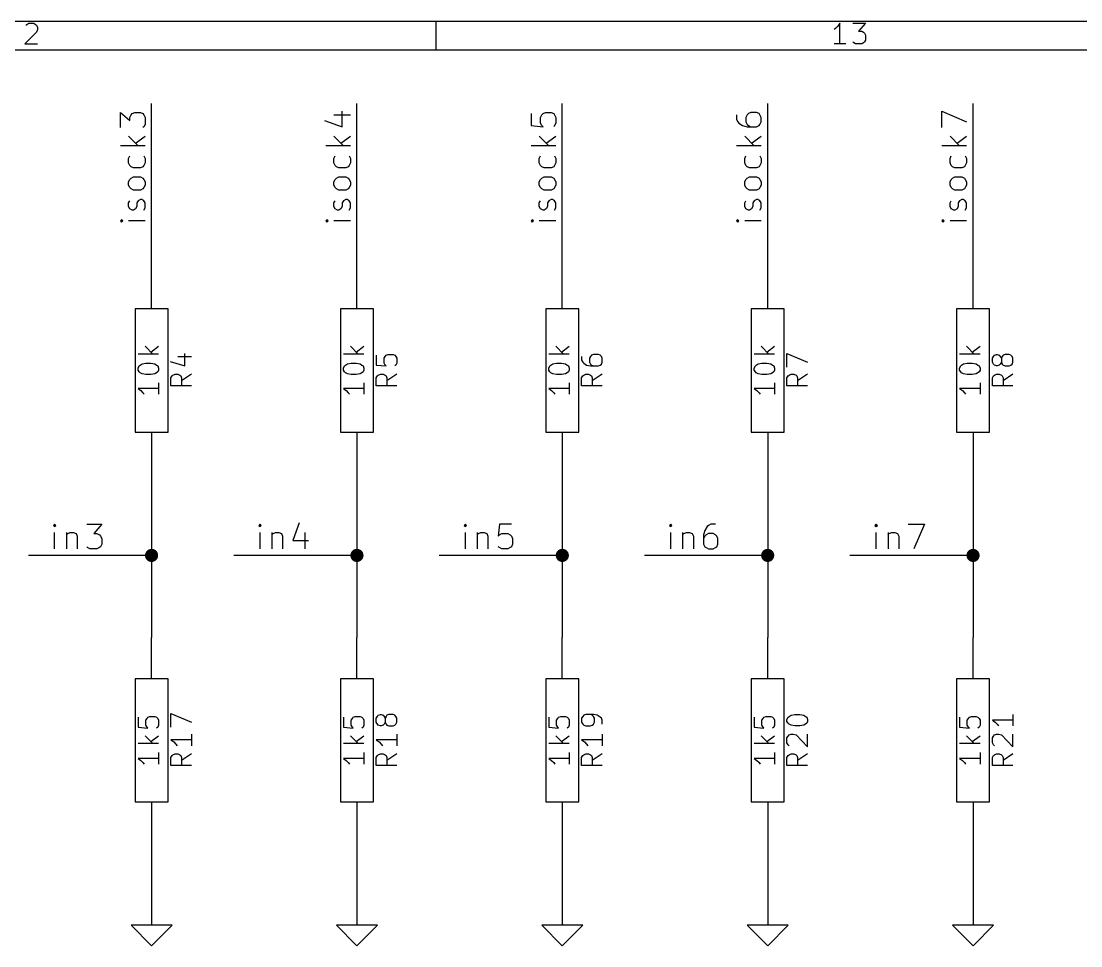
# Model space of a CAD drawing. Extents: x 4000 to 326700, y 4000 to 230000.
# Drawn here: x 235825 to 261624, y 207500 to 230000 of the extents above; entities that cross this region are included whole.
import ezdxf

# ---------------------------------------------------------------- set-up
doc = ezdxf.new("R2010")
doc.units = 0
for name, color, linetype in [('BLACK', 1, 'CONTINUOUS'), ('CYAN', 4, 'CONTINUOUS'), ('GREEN', 3, 'CONTINUOUS'), ('RED', 5, 'CONTINUOUS')]:
    doc.layers.add(name, color=color, linetype=linetype)

msp = doc.modelspace()

# ---------------------------------------------------------------- linework, layer by layer
at = {"layer": 'BLACK'}
for p, q in [((4000, 230000), (326700, 230000)), ((235940, 229900), (235960, 229920)), ((235960, 229920), (236010, 229950)), ((236010, 229950), (236130, 229950)), ((236130, 229950), (236170, 229920)), ((236170, 229920), (236200, 229900)), ((236200, 229900), (236220, 229850)), ((245920, 230000), (245920, 229300)), ((255710, 229880), (255660, 229830)), ((255760, 229950), (255710, 229880)), ((255760, 229450), (255760, 229950)), ((256070, 229950), (256380, 229950)), ((256380, 229950), (256210, 229760)), ((236200, 229730), (235910, 229450)), ((236220, 229800), (236200, 229730)), ((236220, 229850), (236220, 229800)), ((255660, 229830), (255620, 229800)), ((256210, 229760), (256290, 229760)), ((256290, 229760), (256330, 229730)), ((256330, 229730), (256360, 229710)), ((256360, 229710), (256380, 229660)), ((256380, 229660), (256380, 229540)), ((235910, 229450), (236220, 229450)), ((255900, 229450), (255620, 229450)), ((256100, 229470), (256070, 229500)), ((256140, 229450), (256100, 229470)), ((256290, 229450), (256140, 229450)), ((256330, 229470), (256290, 229450)), ((256360, 229500), (256330, 229470)), ((256380, 229540), (256360, 229500)), ((4700, 229300), (326000, 229300)), ((243640, 227430), (243640, 227810)), ((258240, 227410), (258240, 227810)), ((258240, 227810), (258840, 227550)), ((238240, 227410), (238240, 227780)), ((238240, 227780), (238470, 227580)), ((238470, 227660), (238500, 227720)), ((238470, 227580), (238470, 227660)), ((238500, 227720), (238530, 227750)), ((238530, 227750), (238590, 227780)), ((238590, 227780), (238730, 227780)), ((238730, 227780), (238790, 227750)), ((238790, 227750), (238810, 227720)), ((238810, 227720), (238840, 227660)), ((238840, 227660), (238840, 227490)), ((243210, 227580), (243640, 227430)), ((243440, 227720), (243840, 227720)), ((248240, 227750), (248240, 227460)), ((248470, 227660), (248500, 227720)), ((248470, 227520), (248470, 227660)), ((248500, 227720), (248530, 227750)), ((248530, 227750), (248590, 227780)), ((248590, 227780), (248730, 227780)), ((248730, 227780), (248790, 227750)), ((248790, 227750), (248810, 227720)), ((248810, 227720), (248840, 227660)), ((248840, 227660), (248840, 227520)), ((253240, 227720), (253240, 227610)), ((253240, 227610), (253270, 227550)), ((253270, 227550), (253300, 227520)), ((253500, 227720), (253470, 227660)), ((253470, 227660), (253470, 227550)), ((253470, 227550), (253500, 227490)), ((253530, 227750), (253500, 227720)), ((253590, 227780), (253530, 227750)), ((253730, 227780), (253590, 227780)), ((253790, 227750), (253730, 227780)), ((253810, 227720), (253790, 227750)), ((253840, 227660), (253810, 227720)), ((253810, 227490), (253840, 227550)), ((253840, 227550), (253840, 227660)), ((238810, 227430), (238790, 227410)), ((238840, 227490), (238810, 227430)), ((248240, 227460), (248530, 227430)), ((248500, 227460), (248470, 227520)), ((248530, 227430), (248500, 227460)), ((248810, 227460), (248790, 227430)), ((248840, 227520), (248810, 227460)), ((253300, 227520), (253390, 227460)), ((253390, 227460), (253500, 227430)), ((253500, 227490), (253530, 227460)), ((253500, 227430), (253730, 227430)), ((253530, 227460), (253590, 227430)), ((253730, 227430), (253790, 227460)), ((253790, 227460), (253810, 227490)), ((238440, 227200), (238670, 226970)), ((238610, 227030), (238840, 227200)), ((243440, 227200), (243670, 226970)), ((243610, 227030), (243840, 227200)), ((248440, 227200), (248670, 226970)), ((248610, 227030), (248840, 227200)), ((253440, 227200), (253670, 226970)), ((253610, 227030), (253840, 227200)), ((258440, 227200), (258670, 226970)), ((258610, 227030), (258840, 227200)), ((238840, 226970), (238240, 226970)), ((243840, 226970), (243240, 226970)), ((248840, 226970), (248240, 226970)), ((253840, 226970), (253240, 226970)), ((258840, 226970), (258240, 226970)), ((238440, 226660), (238470, 226720)), ((238440, 226550), (238440, 226660)), ((238470, 226490), (238440, 226550)), ((238810, 226720), (238840, 226660)), ((238840, 226550), (238810, 226490)), ((238840, 226660), (238840, 226550)), ((243440, 226660), (243470, 226720)), ((243440, 226550), (243440, 226660)), ((243470, 226490), (243440, 226550)), ((243810, 226720), (243840, 226660)), ((243840, 226550), (243810, 226490)), ((243840, 226660), (243840, 226550)), ((248440, 226660), (248470, 226720)), ((248440, 226550), (248440, 226660)), ((248470, 226490), (248440, 226550)), ((248810, 226720), (248840, 226660)), ((248840, 226550), (248810, 226490)), ((248840, 226660), (248840, 226550)), ((253440, 226660), (253470, 226720)), ((253440, 226550), (253440, 226660)), ((253470, 226490), (253440, 226550)), ((253810, 226720), (253840, 226660)), ((253840, 226550), (253810, 226490)), ((253840, 226660), (253840, 226550)), ((258440, 226660), (258470, 226720)), ((258440, 226550), (258440, 226660)), ((258470, 226490), (258440, 226550)), ((258810, 226720), (258840, 226660)), ((258840, 226550), (258810, 226490)), ((258840, 226660), (258840, 226550)), ((238500, 226460), (238470, 226490)), ((238560, 226430), (238500, 226460)), ((238730, 226430), (238560, 226430)), ((238790, 226460), (238730, 226430)), ((238810, 226490), (238790, 226460)), ((243500, 226460), (243470, 226490)), ((243560, 226430), (243500, 226460)), ((243730, 226430), (243560, 226430)), ((243790, 226460), (243730, 226430)), ((243810, 226490), (243790, 226460)), ((248500, 226460), (248470, 226490)), ((248560, 226430), (248500, 226460)), ((248730, 226430), (248560, 226430)), ((248790, 226460), (248730, 226430)), ((248810, 226490), (248790, 226460)), ((253500, 226460), (253470, 226490)), ((253560, 226430), (253500, 226460)), ((253730, 226430), (253560, 226430)), ((253790, 226460), (253730, 226430)), ((253810, 226490), (253790, 226460)), ((258500, 226460), (258470, 226490)), ((258560, 226430), (258500, 226460)), ((258730, 226430), (258560, 226430)), ((258790, 226460), (258730, 226430)), ((258810, 226490), (258790, 226460)), ((238440, 226090), (238470, 226150)), ((238440, 226010), (238440, 226090)), ((238470, 225950), (238440, 226010)), ((238470, 226150), (238500, 226180)), ((238500, 226180), (238560, 226210)), ((238560, 226210), (238730, 226210)), ((238730, 226210), (238790, 226180)), ((238790, 226180), (238810, 226150)), ((238810, 226150), (238840, 226090)), ((238840, 226010), (238810, 225950)), ((238840, 226090), (238840, 226010)), ((243440, 226090), (243470, 226150)), ((243440, 226010), (243440, 226090)), ((243470, 225950), (243440, 226010)), ((243470, 226150), (243500, 226180)), ((243500, 226180), (243560, 226210)), ((243560, 226210), (243730, 226210)), ((243730, 226210), (243790, 226180)), ((243790, 226180), (243810, 226150)), ((243810, 226150), (243840, 226090)), ((243840, 226010), (243810, 225950)), ((243840, 226090), (243840, 226010)), ((248440, 226090), (248470, 226150)), ((248440, 226010), (248440, 226090)), ((248470, 225950), (248440, 226010)), ((248470, 226150), (248500, 226180)), ((248500, 226180), (248560, 226210)), ((248560, 226210), (248730, 226210)), ((248730, 226210), (248790, 226180)), ((248790, 226180), (248810, 226150)), ((248810, 226150), (248840, 226090)), ((248840, 226010), (248810, 225950)), ((248840, 226090), (248840, 226010)), ((253440, 226090), (253470, 226150)), ((253440, 226010), (253440, 226090)), ((253470, 225950), (253440, 226010)), ((253470, 226150), (253500, 226180)), ((253500, 226180), (253560, 226210)), ((253560, 226210), (253730, 226210)), ((253730, 226210), (253790, 226180)), ((253790, 226180), (253810, 226150)), ((253810, 226150), (253840, 226090)), ((253840, 226010), (253810, 225950)), ((253840, 226090), (253840, 226010)), ((258440, 226090), (258470, 226150)), ((258440, 226010), (258440, 226090)), ((258470, 225950), (258440, 226010)), ((258470, 226150), (258500, 226180)), ((258500, 226180), (258560, 226210)), ((258560, 226210), (258730, 226210)), ((258730, 226210), (258790, 226180)), ((258790, 226180), (258810, 226150)), ((258810, 226150), (258840, 226090)), ((258840, 226010), (258810, 225950)), ((258840, 226090), (258840, 226010)), ((238500, 225920), (238470, 225950)), ((238560, 225890), (238500, 225920)), ((238730, 225890), (238560, 225890)), ((238790, 225920), (238730, 225890)), ((238810, 225950), (238790, 225920)), ((243500, 225920), (243470, 225950)), ((243560, 225890), (243500, 225920)), ((243730, 225890), (243560, 225890)), ((243790, 225920), (243730, 225890)), ((243810, 225950), (243790, 225920)), ((248500, 225920), (248470, 225950)), ((248560, 225890), (248500, 225920)), ((248730, 225890), (248560, 225890)), ((248790, 225920), (248730, 225890)), ((248810, 225950), (248790, 225920)), ((253500, 225920), (253470, 225950)), ((253560, 225890), (253500, 225920)), ((253730, 225890), (253560, 225890)), ((253790, 225920), (253730, 225890)), ((253810, 225950), (253790, 225920)), ((258500, 225920), (258470, 225950)), ((258560, 225890), (258500, 225920)), ((258730, 225890), (258560, 225890)), ((258790, 225920), (258730, 225890)), ((258810, 225950), (258790, 225920)), ((238440, 225580), (238470, 225630)), ((238440, 225490), (238440, 225580)), ((238470, 225430), (238440, 225490)), ((238640, 225490), (238610, 225430)), ((238670, 225630), (238640, 225580)), ((238640, 225580), (238640, 225490)), ((238730, 225660), (238670, 225630)), ((238760, 225660), (238730, 225660)), ((238810, 225630), (238760, 225660)), ((238840, 225580), (238810, 225630)), ((238840, 225460), (238840, 225580)), ((243440, 225580), (243470, 225630)), ((243440, 225490), (243440, 225580)), ((243470, 225430), (243440, 225490)), ((243640, 225490), (243610, 225430)), ((243670, 225630), (243640, 225580)), ((243640, 225580), (243640, 225490)), ((243730, 225660), (243670, 225630)), ((243760, 225660), (243730, 225660)), ((243810, 225630), (243760, 225660)), ((243840, 225580), (243810, 225630)), ((243840, 225460), (243840, 225580)), ((248440, 225580), (248470, 225630)), ((248440, 225490), (248440, 225580)), ((248470, 225430), (248440, 225490)), ((248640, 225490), (248610, 225430)), ((248670, 225630), (248640, 225580)), ((248640, 225580), (248640, 225490)), ((248730, 225660), (248670, 225630)), ((248760, 225660), (248730, 225660)), ((248810, 225630), (248760, 225660)), ((248840, 225580), (248810, 225630)), ((248840, 225460), (248840, 225580)), ((253440, 225580), (253470, 225630)), ((253440, 225490), (253440, 225580)), ((253470, 225430), (253440, 225490)), ((253640, 225490), (253610, 225430)), ((253670, 225630), (253640, 225580)), ((253640, 225580), (253640, 225490)), ((253730, 225660), (253670, 225630)), ((253760, 225660), (253730, 225660)), ((253810, 225630), (253760, 225660)), ((253840, 225580), (253810, 225630)), ((253840, 225460), (253840, 225580)), ((258440, 225580), (258470, 225630)), ((258440, 225490), (258440, 225580)), ((258470, 225430), (258440, 225490)), ((258640, 225490), (258610, 225430)), ((258670, 225630), (258640, 225580)), ((258640, 225580), (258640, 225490)), ((258730, 225660), (258670, 225630)), ((258760, 225660), (258730, 225660)), ((258810, 225630), (258760, 225660)), ((258840, 225580), (258810, 225630)), ((258840, 225460), (258840, 225580)), ((238530, 225400), (238470, 225430)), ((238560, 225400), (238530, 225400)), ((238610, 225430), (238560, 225400)), ((238810, 225400), (238840, 225460)), ((243530, 225400), (243470, 225430)), ((243560, 225400), (243530, 225400)), ((243610, 225430), (243560, 225400)), ((243810, 225400), (243840, 225460)), ((248530, 225400), (248470, 225430)), ((248560, 225400), (248530, 225400)), ((248610, 225430), (248560, 225400)), ((248810, 225400), (248840, 225460)), ((253530, 225400), (253470, 225430)), ((253560, 225400), (253530, 225400)), ((253610, 225430), (253560, 225400)), ((253810, 225400), (253840, 225460)), ((258530, 225400), (258470, 225430)), ((258560, 225400), (258530, 225400)), ((258610, 225430), (258560, 225400)), ((258810, 225400), (258840, 225460)), ((238270, 225170), (238240, 225140)), ((238240, 225140), (238270, 225110)), ((238240, 225140), (238300, 225140)), ((238300, 225140), (238270, 225170)), ((238270, 225110), (238300, 225140)), ((238840, 225140), (238440, 225140)), ((243270, 225170), (243240, 225140)), ((243240, 225140), (243270, 225110)), ((243240, 225140), (243300, 225140)), ((243300, 225140), (243270, 225170)), ((243270, 225110), (243300, 225140)), ((243840, 225140), (243440, 225140)), ((248270, 225170), (248240, 225140)), ((248240, 225140), (248270, 225110)), ((248240, 225140), (248300, 225140)), ((248300, 225140), (248270, 225170)), ((248270, 225110), (248300, 225140)), ((248840, 225140), (248440, 225140)), ((253270, 225170), (253240, 225140)), ((253240, 225140), (253270, 225110)), ((253240, 225140), (253300, 225140)), ((253300, 225140), (253270, 225170)), ((253270, 225110), (253300, 225140)), ((253840, 225140), (253440, 225140)), ((258270, 225170), (258240, 225140)), ((258240, 225140), (258270, 225110)), ((258240, 225140), (258300, 225140)), ((258300, 225140), (258270, 225170)), ((258270, 225110), (258300, 225140)), ((258840, 225140), (258440, 225140)), ((236640, 217760), (236610, 217730)), ((236670, 217730), (236640, 217760)), ((236640, 217760), (236640, 217700)), ((237420, 217760), (237790, 217760)), ((237790, 217760), (237590, 217530)), ((241640, 217760), (241610, 217730)), ((241670, 217730), (241640, 217760)), ((241640, 217760), (241640, 217700)), ((242590, 217790), (242440, 217360)), ((246640, 217760), (246610, 217730)), ((246670, 217730), (246640, 217760)), ((246640, 217760), (246640, 217700)), ((247470, 217760), (247440, 217470)), ((247760, 217760), (247470, 217760)), ((251640, 217760), (251610, 217730)), ((251670, 217730), (251640, 217760)), ((251640, 217760), (251640, 217700)), ((252620, 217760), (252560, 217730)), ((252730, 217760), (252620, 217760)), ((256640, 217760), (256610, 217730)), ((256670, 217730), (256640, 217760)), ((256640, 217760), (256640, 217700)), ((257420, 217760), (257820, 217760)), ((257820, 217760), (257560, 217160)), ((236610, 217730), (236640, 217700)), ((236640, 217700), (236670, 217730)), ((236640, 217160), (236640, 217560)), ((236930, 217560), (236930, 217160)), ((236930, 217500), (236960, 217530)), ((236960, 217530), (237020, 217560)), ((237020, 217560), (237100, 217560)), ((237100, 217560), (237160, 217530)), ((237160, 217530), (237190, 217470)), ((237590, 217530), (237670, 217530)), ((237670, 217530), (237730, 217500)), ((237730, 217500), (237760, 217470)), ((241610, 217730), (241640, 217700)), ((241640, 217700), (241670, 217730)), ((241640, 217160), (241640, 217560)), ((241930, 217560), (241930, 217160)), ((241930, 217500), (241960, 217530)), ((241960, 217530), (242020, 217560)), ((242020, 217560), (242100, 217560)), ((242100, 217560), (242160, 217530)), ((242160, 217530), (242190, 217470)), ((242730, 217560), (242730, 217160)), ((246610, 217730), (246640, 217700)), ((246640, 217700), (246670, 217730)), ((246640, 217160), (246640, 217560)), ((246930, 217560), (246930, 217160)), ((246930, 217500), (246960, 217530)), ((246960, 217530), (247020, 217560)), ((247020, 217560), (247100, 217560)), ((247100, 217560), (247160, 217530)), ((247160, 217530), (247190, 217470)), ((247440, 217470), (247470, 217500)), ((247470, 217500), (247530, 217530)), ((247530, 217530), (247670, 217530)), ((247670, 217530), (247730, 217500)), ((247730, 217500), (247760, 217470)), ((251610, 217730), (251640, 217700)), ((251640, 217700), (251670, 217730)), ((251640, 217160), (251640, 217560)), ((251930, 217560), (251930, 217160)), ((251930, 217500), (251960, 217530)), ((251960, 217530), (252020, 217560)), ((252020, 217560), (252100, 217560)), ((252100, 217560), (252160, 217530)), ((252160, 217530), (252190, 217470)), ((252470, 217610), (252440, 217500)), ((252440, 217500), (252440, 217270)), ((252530, 217700), (252470, 217610)), ((252500, 217500), (252470, 217470)), ((252560, 217530), (252500, 217500)), ((252560, 217730), (252530, 217700)), ((252670, 217530), (252560, 217530)), ((252730, 217500), (252670, 217530)), ((252760, 217470), (252730, 217500)), ((256610, 217730), (256640, 217700)), ((256640, 217700), (256670, 217730)), ((256640, 217160), (256640, 217560)), ((256930, 217560), (256930, 217160)), ((256930, 217500), (256960, 217530)), ((256960, 217530), (257020, 217560)), ((257020, 217560), (257100, 217560)), ((257100, 217560), (257160, 217530)), ((257160, 217530), (257190, 217470)), ((237190, 217470), (237190, 217160)), ((237760, 217470), (237790, 217410)), ((237790, 217270), (237760, 217210)), ((237790, 217410), (237790, 217270)), ((242190, 217470), (242190, 217160)), ((242440, 217360), (242820, 217360)), ((247190, 217470), (247190, 217160)), ((247760, 217470), (247790, 217410)), ((247790, 217270), (247760, 217210)), ((247790, 217410), (247790, 217270)), ((252190, 217470), (252190, 217160)), ((252470, 217470), (252440, 217410)), ((252440, 217270), (252470, 217210)), ((252790, 217410), (252760, 217470)), ((252760, 217210), (252790, 217270)), ((252790, 217270), (252790, 217410)), ((257190, 217470), (257190, 217160)), ((237440, 217190), (237420, 217210)), ((237500, 217160), (237440, 217190)), ((237670, 217160), (237500, 217160)), ((237730, 217190), (237670, 217160)), ((237760, 217210), (237730, 217190)), ((247470, 217190), (247440, 217210)), ((247530, 217160), (247470, 217190)), ((247670, 217160), (247530, 217160)), ((247730, 217190), (247670, 217160)), ((247760, 217210), (247730, 217190)), ((252470, 217210), (252500, 217190)), ((252500, 217190), (252560, 217160)), ((252560, 217160), (252670, 217160)), ((252670, 217160), (252730, 217190)), ((252730, 217190), (252760, 217210))]:
    msp.add_line(p, q, dxfattribs=at)
at = {"layer": 'CYAN'}
for p, q in [((239170, 221900), (238670, 221900)), ((238840, 222090), (239030, 221900)), ((238980, 221950), (239170, 222090)), ((239810, 221610), (239810, 221910)), ((244170, 221900), (243670, 221900)), ((243840, 222090), (244030, 221900)), ((243980, 221950), (244170, 222090)), ((244710, 221870), (244760, 221890)), ((244760, 221890), (244880, 221890)), ((244880, 221890), (244920, 221870)), ((249170, 221900), (248670, 221900)), ((248840, 222090), (249030, 221900)), ((248980, 221950), (249170, 222090)), ((249760, 221890), (249710, 221870)), ((249880, 221890), (249760, 221890)), ((249920, 221870), (249880, 221890)), ((254170, 221900), (253670, 221900)), ((253840, 222090), (254030, 221900)), ((253980, 221950), (254170, 222090)), ((254470, 221580), (254470, 221910)), ((254470, 221910), (254970, 221700)), ((259170, 221900), (258670, 221900)), ((258840, 222090), (259030, 221900)), ((258980, 221950), (259170, 222090)), ((259520, 221870), (259570, 221890)), ((259570, 221890), (259590, 221890)), ((259590, 221890), (259640, 221870)), ((259780, 221890), (259730, 221870)), ((259880, 221890), (259780, 221890)), ((259920, 221870), (259880, 221890)), ((238700, 221610), (238720, 221630)), ((238720, 221630), (238770, 221660)), ((238770, 221660), (238860, 221680)), ((238860, 221680), (238980, 221680)), ((238980, 221680), (239080, 221660)), ((239080, 221660), (239120, 221630)), ((239120, 221630), (239150, 221610)), ((239450, 221720), (239810, 221610)), ((239640, 221840), (239970, 221840)), ((243700, 221610), (243720, 221630)), ((243720, 221630), (243770, 221660)), ((243770, 221660), (243860, 221680)), ((243860, 221680), (243980, 221680)), ((243980, 221680), (244080, 221660)), ((244080, 221660), (244120, 221630)), ((244120, 221630), (244150, 221610)), ((244470, 221870), (244470, 221630)), ((244470, 221630), (244710, 221610)), ((244660, 221800), (244690, 221840)), ((244660, 221680), (244660, 221800)), ((244690, 221630), (244660, 221680)), ((244690, 221840), (244710, 221870)), ((244710, 221610), (244690, 221630)), ((244920, 221870), (244950, 221840)), ((244950, 221630), (244920, 221610)), ((244950, 221840), (244970, 221800)), ((244970, 221680), (244950, 221630)), ((244970, 221800), (244970, 221680)), ((248700, 221610), (248720, 221630)), ((248720, 221630), (248770, 221660)), ((248770, 221660), (248860, 221680)), ((248860, 221680), (248980, 221680)), ((248980, 221680), (249080, 221660)), ((249080, 221660), (249120, 221630)), ((249120, 221630), (249150, 221610)), ((249470, 221840), (249470, 221750)), ((249470, 221750), (249500, 221700)), ((249500, 221700), (249520, 221680)), ((249520, 221680), (249590, 221630)), ((249590, 221630), (249690, 221610)), ((249690, 221840), (249660, 221800)), ((249660, 221800), (249660, 221700)), ((249660, 221700), (249690, 221650)), ((249710, 221870), (249690, 221840)), ((249690, 221650), (249710, 221630)), ((249710, 221630), (249760, 221610)), ((249880, 221610), (249920, 221630)), ((249950, 221840), (249920, 221870)), ((249920, 221630), (249950, 221650)), ((249970, 221800), (249950, 221840)), ((249950, 221650), (249970, 221700)), ((249970, 221700), (249970, 221800)), ((253700, 221610), (253720, 221630)), ((253720, 221630), (253770, 221660)), ((253770, 221660), (253860, 221680)), ((253860, 221680), (253980, 221680)), ((253980, 221680), (254080, 221660)), ((254080, 221660), (254120, 221630)), ((254120, 221630), (254150, 221610)), ((258700, 221610), (258720, 221630)), ((258720, 221630), (258770, 221660)), ((258770, 221660), (258860, 221680)), ((258860, 221680), (258980, 221680)), ((258980, 221680), (259080, 221660)), ((259080, 221660), (259120, 221630)), ((259120, 221630), (259150, 221610)), ((259470, 221800), (259500, 221840)), ((259470, 221700), (259470, 221800)), ((259500, 221650), (259470, 221700)), ((259500, 221840), (259520, 221870)), ((259520, 221630), (259500, 221650)), ((259570, 221610), (259520, 221630)), ((259640, 221630), (259590, 221610)), ((259640, 221870), (259660, 221840)), ((259660, 221650), (259640, 221630)), ((259660, 221840), (259690, 221800)), ((259690, 221700), (259660, 221650)), ((259710, 221840), (259690, 221800)), ((259690, 221800), (259690, 221700)), ((259690, 221700), (259710, 221650)), ((259730, 221870), (259710, 221840)), ((259710, 221650), (259730, 221630)), ((259730, 221630), (259780, 221610)), ((259880, 221610), (259920, 221630)), ((259950, 221840), (259920, 221870)), ((259920, 221630), (259950, 221650)), ((259970, 221800), (259950, 221840)), ((259950, 221650), (259970, 221700)), ((259970, 221700), (259970, 221800)), ((238670, 221560), (238700, 221610)), ((238670, 221510), (238670, 221560)), ((238700, 221470), (238670, 221510)), ((238720, 221440), (238700, 221470)), ((238770, 221420), (238720, 221440)), ((238860, 221400), (238770, 221420)), ((238980, 221400), (238860, 221400)), ((239080, 221420), (238980, 221400)), ((239120, 221440), (239080, 221420)), ((239150, 221470), (239120, 221440)), ((239150, 221610), (239170, 221560)), ((239170, 221510), (239150, 221470)), ((239170, 221560), (239170, 221510)), ((239470, 221320), (239500, 221370)), ((239500, 221370), (239520, 221390)), ((239520, 221390), (239570, 221410)), ((239570, 221410), (239640, 221410)), ((239640, 221410), (239690, 221390)), ((239690, 221390), (239710, 221370)), ((239710, 221370), (239730, 221320)), ((239970, 221410), (239730, 221250)), ((243670, 221560), (243700, 221610)), ((243670, 221510), (243670, 221560)), ((243700, 221470), (243670, 221510)), ((243720, 221440), (243700, 221470)), ((243770, 221420), (243720, 221440)), ((243860, 221400), (243770, 221420)), ((243980, 221400), (243860, 221400)), ((244080, 221420), (243980, 221400)), ((244120, 221440), (244080, 221420)), ((244150, 221470), (244120, 221440)), ((244150, 221610), (244170, 221560)), ((244170, 221510), (244150, 221470)), ((244170, 221560), (244170, 221510)), ((244470, 221320), (244500, 221370)), ((244500, 221370), (244520, 221390)), ((244520, 221390), (244570, 221410)), ((244570, 221410), (244640, 221410)), ((244640, 221410), (244690, 221390)), ((244690, 221390), (244710, 221370)), ((244710, 221370), (244730, 221320)), ((244970, 221410), (244730, 221250)), ((248670, 221560), (248700, 221610)), ((248670, 221510), (248670, 221560)), ((248700, 221470), (248670, 221510)), ((248720, 221440), (248700, 221470)), ((248770, 221420), (248720, 221440)), ((248860, 221400), (248770, 221420)), ((248980, 221400), (248860, 221400)), ((249080, 221420), (248980, 221400)), ((249120, 221440), (249080, 221420)), ((249150, 221470), (249120, 221440)), ((249150, 221610), (249170, 221560)), ((249170, 221510), (249150, 221470)), ((249170, 221560), (249170, 221510)), ((249470, 221320), (249500, 221370)), ((249500, 221370), (249520, 221390)), ((249520, 221390), (249570, 221410)), ((249570, 221410), (249640, 221410)), ((249640, 221410), (249690, 221390)), ((249690, 221610), (249880, 221610)), ((249690, 221390), (249710, 221370)), ((249710, 221370), (249730, 221320)), ((249970, 221410), (249730, 221250)), ((253670, 221560), (253700, 221610)), ((253670, 221510), (253670, 221560)), ((253700, 221470), (253670, 221510)), ((253720, 221440), (253700, 221470)), ((253770, 221420), (253720, 221440)), ((253860, 221400), (253770, 221420)), ((253980, 221400), (253860, 221400)), ((254080, 221420), (253980, 221400)), ((254120, 221440), (254080, 221420)), ((254150, 221470), (254120, 221440)), ((254150, 221610), (254170, 221560)), ((254170, 221510), (254150, 221470)), ((254170, 221560), (254170, 221510)), ((254470, 221320), (254500, 221370)), ((254500, 221370), (254520, 221390)), ((254520, 221390), (254570, 221410)), ((254570, 221410), (254640, 221410)), ((254640, 221410), (254690, 221390)), ((254690, 221390), (254710, 221370)), ((254710, 221370), (254730, 221320)), ((254970, 221410), (254730, 221250)), ((258670, 221560), (258700, 221610)), ((258670, 221510), (258670, 221560)), ((258700, 221470), (258670, 221510)), ((258720, 221440), (258700, 221470)), ((258770, 221420), (258720, 221440)), ((258860, 221400), (258770, 221420)), ((258980, 221400), (258860, 221400)), ((259080, 221420), (258980, 221400)), ((259120, 221440), (259080, 221420)), ((259150, 221470), (259120, 221440)), ((259150, 221610), (259170, 221560)), ((259170, 221510), (259150, 221470)), ((259170, 221560), (259170, 221510)), ((259470, 221320), (259500, 221370)), ((259500, 221370), (259520, 221390)), ((259520, 221390), (259570, 221410)), ((259590, 221610), (259570, 221610)), ((259570, 221410), (259640, 221410)), ((259640, 221410), (259690, 221390)), ((259690, 221390), (259710, 221370)), ((259710, 221370), (259730, 221320)), ((259970, 221410), (259730, 221250)), ((259780, 221610), (259880, 221610)), ((239170, 221200), (239170, 220920)), ((239470, 221130), (239470, 221320)), ((239970, 221130), (239470, 221130)), ((239730, 221320), (239730, 221130)), ((244170, 221200), (244170, 220920)), ((244470, 221130), (244470, 221320)), ((244970, 221130), (244470, 221130)), ((244730, 221320), (244730, 221130)), ((249170, 221200), (249170, 220920)), ((249470, 221130), (249470, 221320)), ((249970, 221130), (249470, 221130)), ((249730, 221320), (249730, 221130)), ((254170, 221200), (254170, 220920)), ((254470, 221130), (254470, 221320)), ((254970, 221130), (254470, 221130)), ((254730, 221320), (254730, 221130)), ((259170, 221200), (259170, 220920)), ((259470, 221130), (259470, 221320)), ((259970, 221130), (259470, 221130)), ((259730, 221320), (259730, 221130)), ((239170, 221060), (238670, 221060)), ((238670, 221060), (238740, 221010)), ((238740, 221010), (238790, 220960)), ((238790, 220960), (238820, 220920)), ((244170, 221060), (243670, 221060)), ((243670, 221060), (243740, 221010)), ((243740, 221010), (243790, 220960)), ((243790, 220960), (243820, 220920)), ((249170, 221060), (248670, 221060)), ((248670, 221060), (248740, 221010)), ((248740, 221010), (248790, 220960)), ((248790, 220960), (248820, 220920)), ((254170, 221060), (253670, 221060)), ((253670, 221060), (253740, 221010)), ((253740, 221010), (253790, 220960)), ((253790, 220960), (253820, 220920)), ((259170, 221060), (258670, 221060)), ((258670, 221060), (258740, 221010)), ((258740, 221010), (258790, 220960)), ((258790, 220960), (258820, 220920)), ((239470, 212820), (239470, 213150)), ((239470, 213150), (239970, 212940)), ((244500, 213080), (244520, 213110)), ((244520, 213110), (244570, 213130)), ((244570, 213130), (244590, 213130)), ((244590, 213130), (244640, 213110)), ((244640, 213110), (244660, 213080)), ((244730, 213110), (244710, 213080)), ((244780, 213130), (244730, 213110)), ((244880, 213130), (244780, 213130)), ((244920, 213110), (244880, 213130)), ((244950, 213080), (244920, 213110)), ((249520, 213110), (249500, 213080)), ((249570, 213130), (249520, 213110)), ((249760, 213130), (249570, 213130)), ((249730, 213110), (249690, 213130)), ((249760, 213080), (249730, 213110)), ((249850, 213110), (249760, 213130)), ((249920, 213060), (249850, 213110)), ((254520, 213080), (254570, 213110)), ((254570, 213110), (254660, 213130)), ((254660, 213130), (254780, 213130)), ((254780, 213130), (254880, 213110)), ((254880, 213110), (254920, 213080)), ((259970, 213130), (259970, 212850)), ((238670, 213060), (238670, 212820)), ((238860, 212990), (238890, 213030)), ((238860, 212870), (238860, 212990)), ((238890, 212820), (238860, 212870)), ((238890, 213030), (238910, 213060)), ((238910, 213060), (238960, 213080)), ((238960, 213080), (239080, 213080)), ((239080, 213080), (239120, 213060)), ((239120, 213060), (239150, 213030)), ((239150, 213030), (239170, 212990)), ((239170, 212870), (239150, 212820)), ((239170, 212990), (239170, 212870)), ((243670, 213060), (243670, 212820)), ((243860, 212990), (243890, 213030)), ((243860, 212870), (243860, 212990)), ((243890, 212820), (243860, 212870)), ((243890, 213030), (243910, 213060)), ((243910, 213060), (243960, 213080)), ((243960, 213080), (244080, 213080)), ((244080, 213080), (244120, 213060)), ((244120, 213060), (244150, 213030)), ((244150, 213030), (244170, 212990)), ((244170, 212870), (244150, 212820)), ((244170, 212990), (244170, 212870)), ((244470, 213040), (244500, 213080)), ((244470, 212940), (244470, 213040)), ((244500, 212890), (244470, 212940)), ((244520, 212870), (244500, 212890)), ((244570, 212850), (244520, 212870)), ((244590, 212850), (244570, 212850)), ((244640, 212870), (244590, 212850)), ((244660, 212890), (244640, 212870)), ((244660, 213080), (244690, 213040)), ((244690, 212940), (244660, 212890)), ((244710, 213080), (244690, 213040)), ((244690, 213040), (244690, 212940)), ((244690, 212940), (244710, 212890)), ((244710, 212890), (244730, 212870)), ((244730, 212870), (244780, 212850)), ((244780, 212850), (244880, 212850)), ((244880, 212850), (244920, 212870)), ((244920, 212870), (244950, 212890)), ((244970, 213040), (244950, 213080)), ((244950, 212890), (244970, 212940)), ((244970, 212940), (244970, 213040)), ((248670, 213060), (248670, 212820)), ((248860, 212990), (248890, 213030)), ((248860, 212870), (248860, 212990)), ((248890, 212820), (248860, 212870)), ((248890, 213030), (248910, 213060)), ((248910, 213060), (248960, 213080)), ((248960, 213080), (249080, 213080)), ((249080, 213080), (249120, 213060)), ((249120, 213060), (249150, 213030)), ((249150, 213030), (249170, 212990)), ((249170, 212870), (249150, 212820)), ((249170, 212990), (249170, 212870)), ((249500, 213080), (249470, 213040)), ((249470, 213040), (249470, 212940)), ((249470, 212940), (249500, 212890)), ((249500, 212890), (249520, 212870)), ((249520, 212870), (249570, 212850)), ((249570, 212850), (249690, 212850)), ((249690, 212850), (249730, 212870)), ((249730, 212870), (249760, 212890)), ((249780, 213040), (249760, 213080)), ((249760, 212890), (249780, 212940)), ((249780, 212940), (249780, 213040)), ((249950, 213040), (249920, 213060)), ((249970, 212990), (249950, 213040)), ((249970, 212890), (249970, 212990)), ((253670, 213060), (253670, 212820)), ((253860, 212990), (253890, 213030)), ((253860, 212870), (253860, 212990)), ((253890, 212820), (253860, 212870)), ((253890, 213030), (253910, 213060)), ((253910, 213060), (253960, 213080)), ((253960, 213080), (254080, 213080)), ((254080, 213080), (254120, 213060)), ((254120, 213060), (254150, 213030)), ((254150, 213030), (254170, 212990)), ((254170, 212870), (254150, 212820)), ((254170, 212990), (254170, 212870)), ((254470, 213010), (254500, 213060)), ((254470, 212960), (254470, 213010)), ((254500, 212920), (254470, 212960)), ((254500, 213060), (254520, 213080)), ((254520, 212890), (254500, 212920)), ((254570, 212870), (254520, 212890)), ((254660, 212850), (254570, 212870)), ((254780, 212850), (254660, 212850)), ((254880, 212870), (254780, 212850)), ((254920, 212890), (254880, 212870)), ((254920, 213080), (254950, 213060)), ((254950, 212920), (254920, 212890)), ((254950, 213060), (254970, 213010)), ((254970, 212960), (254950, 212920)), ((254970, 213010), (254970, 212960)), ((258670, 213060), (258670, 212820)), ((258860, 212990), (258890, 213030)), ((258860, 212870), (258860, 212990)), ((258890, 212820), (258860, 212870)), ((258890, 213030), (258910, 213060)), ((258910, 213060), (258960, 213080)), ((258960, 213080), (259080, 213080)), ((259080, 213080), (259120, 213060)), ((259120, 213060), (259150, 213030)), ((259150, 213030), (259170, 212990)), ((259170, 212870), (259150, 212820)), ((259170, 212990), (259170, 212870)), ((259970, 212990), (259470, 212990)), ((259470, 212990), (259540, 212940)), ((259540, 212940), (259590, 212890)), ((259590, 212890), (259620, 212850)), ((238670, 212820), (238910, 212800)), ((238840, 212610), (239030, 212420)), ((238910, 212800), (238890, 212820)), ((238980, 212470), (239170, 212610)), ((239150, 212820), (239120, 212800)), ((239970, 212650), (239970, 212370)), ((243670, 212820), (243910, 212800)), ((243840, 212610), (244030, 212420)), ((243910, 212800), (243890, 212820)), ((243980, 212470), (244170, 212610)), ((244150, 212820), (244120, 212800)), ((244970, 212650), (244970, 212370)), ((248670, 212820), (248910, 212800)), ((248840, 212610), (249030, 212420)), ((248910, 212800), (248890, 212820)), ((248980, 212470), (249170, 212610)), ((249150, 212820), (249120, 212800)), ((249970, 212650), (249970, 212370)), ((253670, 212820), (253910, 212800)), ((253840, 212610), (254030, 212420)), ((253910, 212800), (253890, 212820)), ((253980, 212470), (254170, 212610)), ((254150, 212820), (254120, 212800)), ((254470, 212560), (254500, 212600)), ((254500, 212600), (254520, 212630)), ((254520, 212630), (254570, 212650)), ((254570, 212650), (254620, 212650)), ((254620, 212650), (254690, 212630)), ((254690, 212630), (254970, 212340)), ((254970, 212340), (254970, 212650)), ((258670, 212820), (258910, 212800)), ((258840, 212610), (259030, 212420)), ((258910, 212800), (258890, 212820)), ((258980, 212470), (259170, 212610)), ((259150, 212820), (259120, 212800)), ((259470, 212560), (259500, 212600)), ((259500, 212600), (259520, 212630)), ((259520, 212630), (259570, 212650)), ((259570, 212650), (259620, 212650)), ((259620, 212650), (259690, 212630)), ((259690, 212630), (259970, 212340)), ((259970, 212340), (259970, 212650)), ((239170, 212420), (238670, 212420)), ((239970, 212510), (239470, 212510)), ((239470, 212510), (239540, 212460)), ((239540, 212460), (239590, 212410)), ((239590, 212410), (239620, 212370)), ((244170, 212420), (243670, 212420)), ((244970, 212510), (244470, 212510)), ((244470, 212510), (244540, 212460)), ((244540, 212460), (244590, 212410)), ((244590, 212410), (244620, 212370)), ((249170, 212420), (248670, 212420)), ((249970, 212510), (249470, 212510)), ((249470, 212510), (249540, 212460)), ((249540, 212460), (249590, 212410)), ((249590, 212410), (249620, 212370)), ((254170, 212420), (253670, 212420)), ((254470, 212440), (254470, 212560)), ((254500, 212390), (254470, 212440)), ((254520, 212370), (254500, 212390)), ((259170, 212420), (258670, 212420)), ((259470, 212440), (259470, 212560)), ((259500, 212390), (259470, 212440)), ((259520, 212370), (259500, 212390)), ((239170, 212200), (239170, 211920)), ((239470, 212080), (239500, 212130)), ((239470, 211890), (239470, 212080)), ((239500, 212130), (239520, 212150)), ((239520, 212150), (239570, 212170)), ((239570, 212170), (239640, 212170)), ((239640, 212170), (239690, 212150)), ((239690, 212150), (239710, 212130)), ((239710, 212130), (239730, 212080)), ((239970, 212170), (239730, 212010)), ((239730, 212080), (239730, 211890)), ((244170, 212200), (244170, 211920)), ((244470, 212080), (244500, 212130)), ((244470, 211890), (244470, 212080)), ((244500, 212130), (244520, 212150)), ((244520, 212150), (244570, 212170)), ((244570, 212170), (244640, 212170)), ((244640, 212170), (244690, 212150)), ((244690, 212150), (244710, 212130)), ((244710, 212130), (244730, 212080)), ((244970, 212170), (244730, 212010)), ((244730, 212080), (244730, 211890)), ((249170, 212200), (249170, 211920)), ((249470, 212080), (249500, 212130)), ((249470, 211890), (249470, 212080)), ((249500, 212130), (249520, 212150)), ((249520, 212150), (249570, 212170)), ((249570, 212170), (249640, 212170)), ((249640, 212170), (249690, 212150)), ((249690, 212150), (249710, 212130)), ((249710, 212130), (249730, 212080)), ((249970, 212170), (249730, 212010)), ((249730, 212080), (249730, 211890)), ((254170, 212200), (254170, 211920)), ((254470, 212080), (254500, 212130)), ((254470, 211890), (254470, 212080)), ((254500, 212130), (254520, 212150)), ((254520, 212150), (254570, 212170)), ((254570, 212170), (254640, 212170)), ((254640, 212170), (254690, 212150)), ((254690, 212150), (254710, 212130)), ((254710, 212130), (254730, 212080)), ((254970, 212170), (254730, 212010)), ((254730, 212080), (254730, 211890)), ((259170, 212200), (259170, 211920)), ((259470, 212080), (259500, 212130)), ((259470, 211890), (259470, 212080)), ((259500, 212130), (259520, 212150)), ((259520, 212150), (259570, 212170)), ((259570, 212170), (259640, 212170)), ((259640, 212170), (259690, 212150)), ((259690, 212150), (259710, 212130)), ((259710, 212130), (259730, 212080)), ((259970, 212170), (259730, 212010)), ((259730, 212080), (259730, 211890)), ((239170, 212060), (238670, 212060)), ((238670, 212060), (238740, 212010)), ((238740, 212010), (238790, 211960)), ((238790, 211960), (238820, 211920)), ((239970, 211890), (239470, 211890)), ((244170, 212060), (243670, 212060)), ((243670, 212060), (243740, 212010)), ((243740, 212010), (243790, 211960)), ((243790, 211960), (243820, 211920)), ((244970, 211890), (244470, 211890)), ((249170, 212060), (248670, 212060)), ((248670, 212060), (248740, 212010)), ((248740, 212010), (248790, 211960)), ((248790, 211960), (248820, 211920)), ((249970, 211890), (249470, 211890)), ((254170, 212060), (253670, 212060)), ((253670, 212060), (253740, 212010)), ((253740, 212010), (253790, 211960)), ((253790, 211960), (253820, 211920)), ((254970, 211890), (254470, 211890)), ((259170, 212060), (258670, 212060)), ((258670, 212060), (258740, 212010)), ((258740, 212010), (258790, 211960)), ((258790, 211960), (258820, 211920)), ((259970, 211890), (259470, 211890))]:
    msp.add_line(p, q, dxfattribs=at)
at = {"layer": 'GREEN'}
for p, q in [((239000, 224000), (239000, 228000)), ((244000, 224000), (244000, 228000)), ((249000, 224000), (249000, 228000)), ((254000, 224000), (254000, 228000)), ((259000, 224000), (259000, 228000)), ((239000, 219000), (239000, 215000)), ((244000, 219000), (244000, 215000)), ((249000, 219000), (249000, 215000)), ((254000, 219000), (254000, 215000)), ((259000, 219000), (259000, 215000)), ((239000, 217000), (236000, 217000)), ((244000, 217000), (241000, 217000)), ((249000, 217000), (246000, 217000)), ((254000, 217000), (251000, 217000)), ((259000, 217000), (256000, 217000)), ((239000, 210000), (239000, 208000)), ((244000, 210000), (244000, 208000)), ((249000, 210000), (249000, 208000)), ((254000, 210000), (254000, 208000)), ((259000, 210000), (259000, 208000))]:
    msp.add_line(p, q, dxfattribs=at)
at = {"layer": 'GREEN', "const_width": 160}
for points in [[(238920, 217000, 1), (239080, 217000, 1)], [(243920, 217000, 1), (244080, 217000, 1)], [(248920, 217000, 1), (249080, 217000, 1)], [(253920, 217000, 1), (254080, 217000, 1)], [(258920, 217000, 1), (259080, 217000, 1)]]:
    msp.add_lwpolyline(points, format="xyb", close=True, dxfattribs=at)
at = {"layer": 'RED'}
for p, q in [((239000, 223000), (239000, 224000)), ((244000, 223000), (244000, 224000)), ((249000, 223000), (249000, 224000)), ((254000, 223000), (254000, 224000)), ((259000, 223000), (259000, 224000)), ((238600, 223000), (238600, 220000)), ((239400, 223000), (238600, 223000)), ((239400, 220000), (239400, 223000)), ((243600, 223000), (243600, 220000)), ((244400, 223000), (243600, 223000)), ((244400, 220000), (244400, 223000)), ((248600, 223000), (248600, 220000)), ((249400, 223000), (248600, 223000)), ((249400, 220000), (249400, 223000)), ((253600, 223000), (253600, 220000)), ((254400, 223000), (253600, 223000)), ((254400, 220000), (254400, 223000)), ((258600, 223000), (258600, 220000)), ((259400, 223000), (258600, 223000)), ((259400, 220000), (259400, 223000)), ((238600, 220000), (239400, 220000)), ((239000, 220000), (239000, 219000)), ((243600, 220000), (244400, 220000)), ((244000, 220000), (244000, 219000)), ((248600, 220000), (249400, 220000)), ((249000, 220000), (249000, 219000)), ((253600, 220000), (254400, 220000)), ((254000, 220000), (254000, 219000)), ((258600, 220000), (259400, 220000)), ((259000, 220000), (259000, 219000)), ((239000, 214000), (239000, 215000)), ((244000, 214000), (244000, 215000)), ((249000, 214000), (249000, 215000)), ((254000, 214000), (254000, 215000)), ((259000, 214000), (259000, 215000)), ((238600, 214000), (238600, 211000)), ((239400, 214000), (238600, 214000)), ((239400, 211000), (239400, 214000)), ((243600, 214000), (243600, 211000)), ((244400, 214000), (243600, 214000)), ((244400, 211000), (244400, 214000)), ((248600, 214000), (248600, 211000)), ((249400, 214000), (248600, 214000)), ((249400, 211000), (249400, 214000)), ((253600, 214000), (253600, 211000)), ((254400, 214000), (253600, 214000)), ((254400, 211000), (254400, 214000)), ((258600, 214000), (258600, 211000)), ((259400, 214000), (258600, 214000)), ((259400, 211000), (259400, 214000)), ((238600, 211000), (239400, 211000)), ((239000, 211000), (239000, 210000)), ((243600, 211000), (244400, 211000)), ((244000, 211000), (244000, 210000)), ((248600, 211000), (249400, 211000)), ((249000, 211000), (249000, 210000)), ((253600, 211000), (254400, 211000)), ((254000, 211000), (254000, 210000)), ((258600, 211000), (259400, 211000)), ((259000, 211000), (259000, 210000)), ((238500, 208000), (239000, 207500)), ((239500, 208000), (238500, 208000)), ((239000, 207500), (239500, 208000)), ((243500, 208000), (244000, 207500)), ((244500, 208000), (243500, 208000)), ((244000, 207500), (244500, 208000)), ((248500, 208000), (249000, 207500)), ((249500, 208000), (248500, 208000)), ((249000, 207500), (249500, 208000)), ((253500, 208000), (254000, 207500)), ((254500, 208000), (253500, 208000)), ((254000, 207500), (254500, 208000)), ((258500, 208000), (259000, 207500)), ((259500, 208000), (258500, 208000)), ((259000, 207500), (259500, 208000))]:
    msp.add_line(p, q, dxfattribs=at)

doc.saveas('drawing.dxf')
